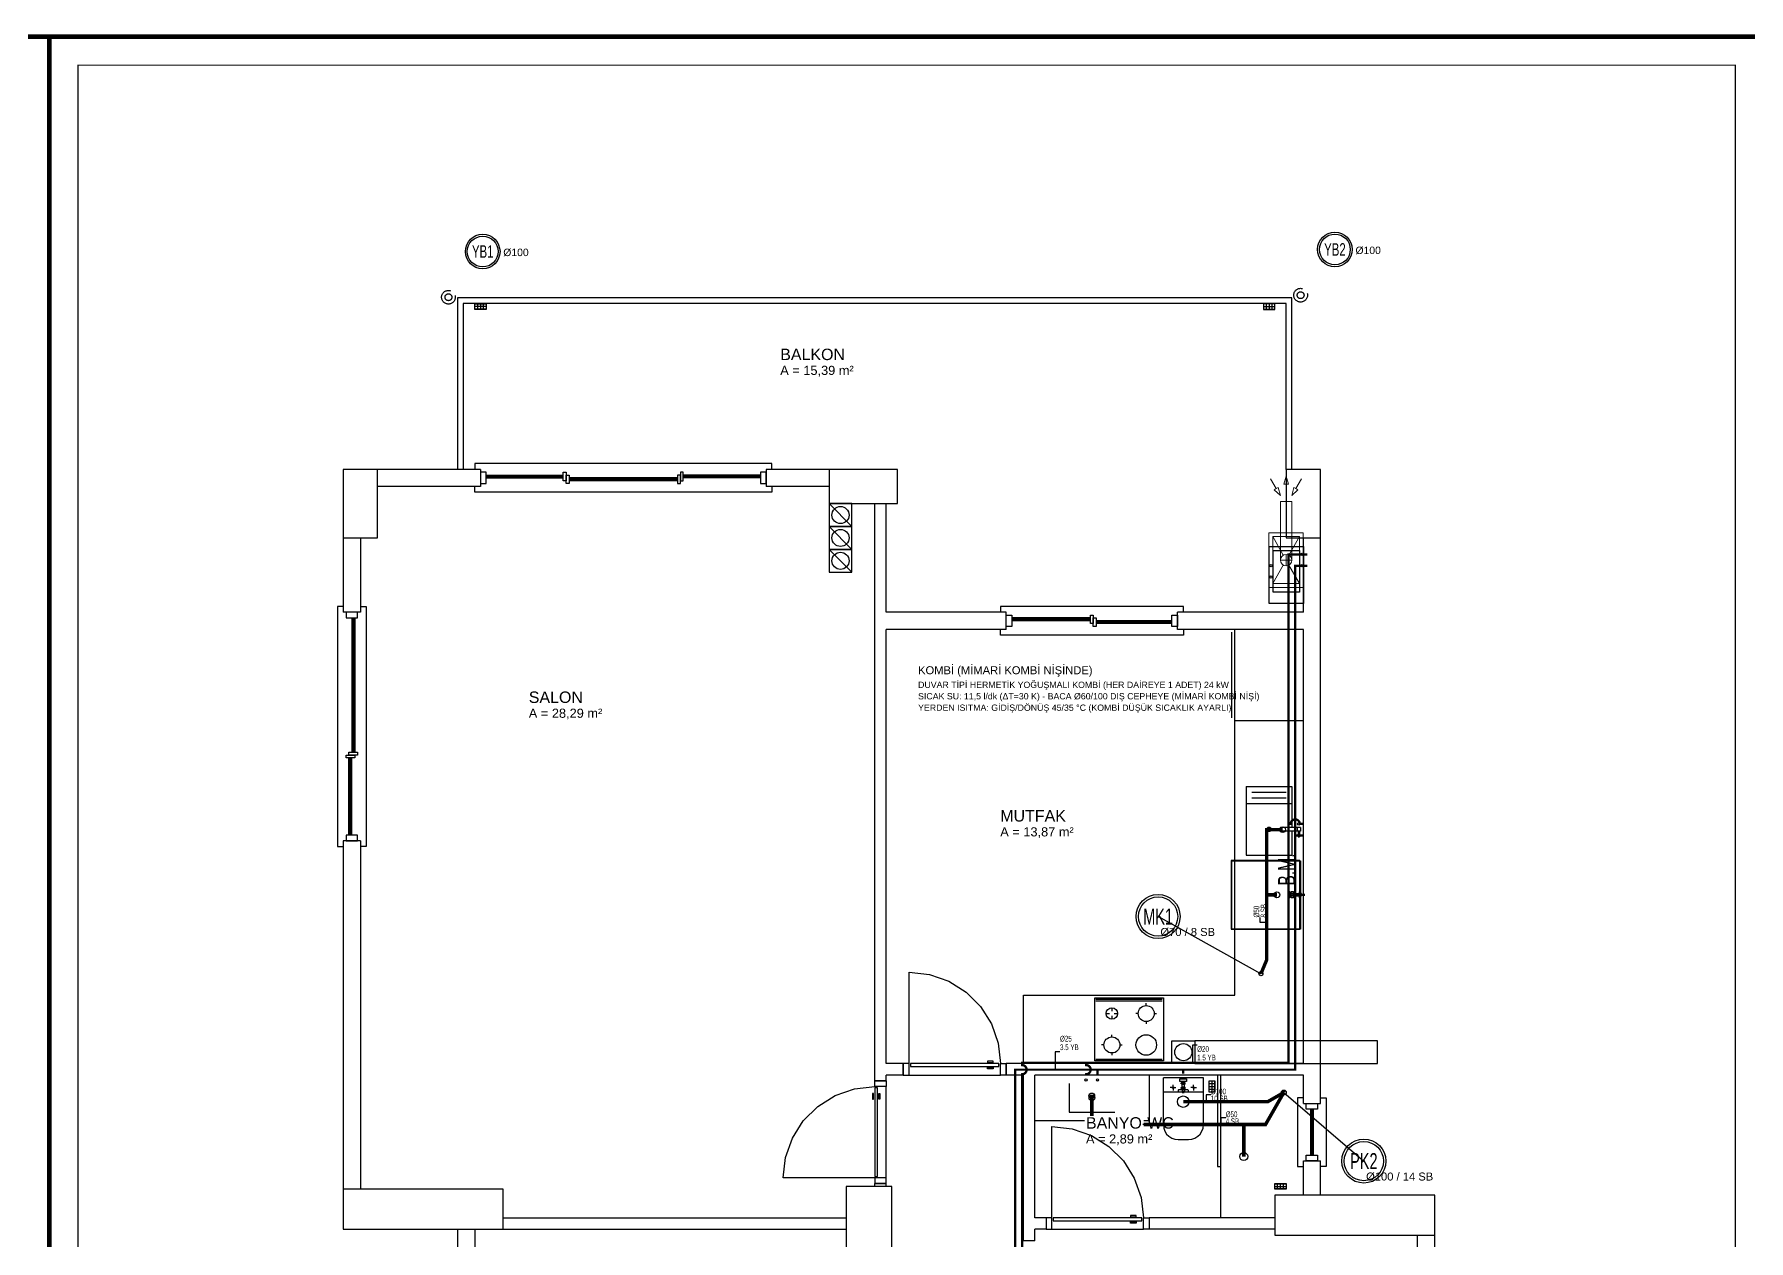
# Model space of a CAD drawing. Header units: centimetres. Extents: x -3952 to 14132, y 6348 to 11752.
# Drawn here: x 5987 to 7487, y 10696 to 11752 of the extents above; entities that cross this region are included whole.
import ezdxf
from ezdxf.enums import TextEntityAlignment as Align

# ---------------------------------------------------------------- set-up
doc = ezdxf.new("R2010")
doc.units = ezdxf.units.CM
for name, pattern in [('BASMA HATTI', [31, 25, -6]), ('DASHED', [18, 12, -6]), ('PIS', [38, 30, -8]), ('YAGMUR HATTI', [36, 30, -6])]:
    doc.linetypes.add(name, pattern=pattern)
for name, color, linetype in [('MD-YUK-BIRIMI', 7, 'Continuous'), ('MIMARI', 8, 'Continuous'), ('MIMARI-KOLON', 8, 'Continuous'), ('MIMARI-TEFRIS', 9, 'Continuous'), ('MIMARI-YAZI', 8, 'Continuous'), ('MTY-CIHAZ', 135, 'Continuous'), ('MTY-PAFTA', 7, 'Continuous'), ('MTY-PIS-SU-BORUSU', 6, 'PIS'), ('MTY-PISSU-CAP', 211, 'Continuous'), ('MTY-PISSU-KOLON', 211, 'DASHED'), ('MTY-PISSU-KOLONNO', 211, 'Continuous'), ('MTY-SICAKSU-BORU', 1, 'BASMA HATTI'), ('MTY-SOGUKSU-BORU', 5, 'Continuous'), ('MTY-TEFRIS', 15, 'Continuous'), ('MTY-TEMIZSU-CAP', 101, 'Continuous'), ('MTY-YAGMUR-BORUSU', 3, 'YAGMUR HATTI'), ('MTY-YAGMUR-BORUSU-CAP', 3, 'Continuous'), ('MTY-YAGMURSU-KOLON NO', 7, 'Continuous'), ('MTY-YUK-BIRIMI', 7, 'Continuous')]:
    doc.layers.add(name, color=color, linetype=linetype)
doc.layers.add('ROTAS-PAFTA-SINIRI', color=8, linetype='Continuous', plot=False)
doc.styles.add('ANOTATIVO', font='arial.ttf')
doc.styles.add('MTY_CAP', font='wturkce.SHX', dxfattribs={"width": 0.65, "height": 20})
doc.styles.add('MTYCAPLT', font='arial.ttf', dxfattribs={"width": 0.65, "height": 1})
doc.styles.add('ROTAS', font='arial.ttf')

# ---------------------------------------------------------------- blocks, each defined once
blk = doc.blocks.new('ROTAS_PAFTA')
blk.add_lwpolyline([(0, 0), (1, 0), (1, 1), (0, 1)], close=True)
blk = doc.blocks.new('LAVABO1')
at = {"layer": 'MTY-TEFRIS', "color": 6}
blk.add_circle((0, 15), 2.5, dxfattribs=at)
at = {"layer": 'MTY-TEFRIS', "color": 3, "ltscale": 10}
blk.add_circle((-5, 1), 1, dxfattribs=at)
at = {"layer": 'MTY-TEFRIS', "color": 1, "ltscale": 10}
blk.add_circle((5, 1), 1, dxfattribs=at)
at = {"layer": 'MD-YUK-BIRIMI', "color": 6, "style": 'MTYCAPLT', "width": 0.65}
for tag, p in [('PSCP_001', (-1.3, 17)), ('PS_001', (-0.6, 14.5))]:
    blk.add_attdef(tag, p, '', height=1, dxfattribs=at)
at = {"layer": 'MD-YUK-BIRIMI', "color": 3, "style": 'MTYCAPLT', "width": 0.65}
for tag, p in [('SOCP_001', (-6.3, -0.5)), ('SO_001', (-5.7, 0.5))]:
    blk.add_attdef(tag, p, '', height=1, dxfattribs=at)
at = {"layer": 'MD-YUK-BIRIMI', "color": 1, "style": 'MTYCAPLT', "width": 0.65}
for tag, p in [('SCCP_001', (3.7, -0.5)), ('SC_001', (4.4, 0.5))]:
    blk.add_attdef(tag, p, '', height=1, dxfattribs=at)
blk = doc.blocks.new('KLOZET1')
at = {"layer": 'MTY-TEFRIS', "color": 15}
blk.add_lwpolyline([(-3.9, 11.4, 0.414214), (-4.5, 10.8), (-4.5, 10.3, 0.414214), (-3.9, 9.7), (3.9, 9.7, 0.414214), (4.5, 10.3), (4.5, 10.8, 0.414214), (3.9, 11.4)], format="xyb", close=True, dxfattribs=at)
for points in [[(3, 0), (-3, 0), (-3, 2.3), (3, 2.3)], [(-0.8, 11.5), (0.8, 11.5), (0.8, 12), (-0.8, 12)], [(-0.8, 8.9), (0.8, 8.9), (0.8, 9.7), (-0.8, 9.7)]]:
    blk.add_lwpolyline(points, close=True, dxfattribs=at)
for points in [[(-1.6, 8.6), (-1.6, 7.5)], [(-1.6, 4.4), (-1.6, 3.4)], [(-1.3, 3.2), (-1.3, 2.3), (1.4, 2.3), (1.4, 3.2)], [(-1.2, 7.2), (-1.2, 4.8)], [(1.1, 8.9), (-1.1, 8.9)], [(-1.1, 7.3), (1.1, 7.3)], [(1.1, 4.7), (-1.1, 4.7)], [(-1.1, 3.1), (1.1, 3.1)], [(-0.5, 8.6), (-0.5, 7.5)], [(-0.5, 4.4), (-0.5, 3.4)], [(0.6, 8.6), (0.6, 7.5)], [(0.6, 4.4), (0.6, 3.4)], [(1.3, 4.8), (1.3, 5.2), (1.3, 7.2)], [(1.7, 8.6), (1.7, 7.5)], [(1.7, 4.4), (1.7, 3.4)]]:
    blk.add_lwpolyline(points, dxfattribs=at)
at = {"layer": 'MTY-TEFRIS', "color": 15, "elevation": 0}
for points in [[(-1, 10.3), (-1, 10.8, -0.414214), (-0.4, 11.4)], [(1, 10.3), (1, 10.8, 0.414214), (0.4, 11.4)]]:
    blk.add_lwpolyline(points, format="xyb", dxfattribs=at)
at = {"layer": 'MTY-TEFRIS', "color": 6}
blk.add_circle((0, 20), 5, dxfattribs=at)
at = {"layer": 'MTY-TEFRIS', "color": 15}
for centre, radius, start, end in [((-1.1, 8.1), 0.734, 41.7592, 138.241), ((-1.1, 8), 0.734, 221.7593, 318.2408), ((-1.1, 4), 0.734, 41.7592, 138.241), ((-1.1, 3.8), 0.734, 221.7593, 318.2408), ((-0.4, 10.3, 0), 0.641, 179.9998, 270.0001), ((0, 8.1), 0.734, 41.7592, 138.241), ((0, 8), 0.734, 221.7593, 318.2408), ((0, 4), 0.734, 41.7592, 138.241), ((0, 3.8), 0.734, 221.7593, 318.2408), ((0.4, 10.3, 0), 0.641, 270.0001, 0), ((1.1, 8.1), 0.734, 41.7592, 138.241), ((1.1, 8), 0.734, 221.7593, 318.2408), ((1.1, 4), 0.734, 41.7592, 138.241), ((1.1, 3.8), 0.734, 221.7593, 318.2408)]:
    blk.add_arc(centre, radius, start, end, dxfattribs=at)
at = {"layer": 'MD-YUK-BIRIMI', "color": 6, "style": 'MTYCAPLT', "width": 0.65}
for tag, p in [('PSCP_001', (-1.3, 24.5)), ('PS_001', (-0.6, 19.5))]:
    blk.add_attdef(tag, p, '', height=1, dxfattribs=at)
at = {"layer": 'MD-YUK-BIRIMI', "color": 3, "style": 'MTYCAPLT', "width": 0.65}
for tag, p in [('SOCP_001', (-1.3, 1.8)), ('SO_001', (-0.7, -0.5))]:
    blk.add_attdef(tag, p, '', height=1, dxfattribs=at)
blk = doc.blocks.new('YER SUZGECI DN501')
at = {"layer": 'MTY-TEFRIS', "color": 6}
blk.add_circle((0, 0), 3.5, dxfattribs=at)
at = {"layer": 'MD-YUK-BIRIMI', "color": 6, "style": 'MTYCAPLT', "width": 0.65}
for tag, p in [('PSCP_001', (-1.3, 0.7)), ('PS_001', (-0.6, -0.5))]:
    blk.add_attdef(tag, p, '', height=1, dxfattribs=at)
blk = doc.blocks.new('EVIYE1')
at = {"layer": 'MTY-TEFRIS', "color": 6}
blk.add_circle((0, 15), 2.5, dxfattribs=at)
at = {"layer": 'MTY-TEFRIS', "color": 3, "ltscale": 10}
blk.add_circle((-5, 1), 1, dxfattribs=at)
at = {"layer": 'MTY-TEFRIS', "color": 1, "ltscale": 10}
blk.add_circle((5, 1), 1, dxfattribs=at)
at = {"layer": 'MD-YUK-BIRIMI', "color": 6, "style": 'MTYCAPLT', "width": 0.65}
for tag, p in [('PSCP_001', (-1.3, 17)), ('PS_001', (-0.6, 14.5))]:
    blk.add_attdef(tag, p, '', height=1, dxfattribs=at)
at = {"layer": 'MD-YUK-BIRIMI', "color": 3, "style": 'MTYCAPLT', "width": 0.65}
for tag, p in [('SOCP_001', (-6.3, -0.5)), ('SO_001', (-5.7, 0.5))]:
    blk.add_attdef(tag, p, '', height=1, dxfattribs=at)
at = {"layer": 'MD-YUK-BIRIMI', "color": 1, "style": 'MTYCAPLT', "width": 0.65}
for tag, p in [('SCCP_001', (3.7, -0.5)), ('SC_001', (4.4, 0.5))]:
    blk.add_attdef(tag, p, '', height=1, dxfattribs=at)
blk = doc.blocks.new('BULASIK MAKINASI1')
at = {"layer": 'MTY-TEFRIS'}
for p, q in [((-0.9, 0), (-0.9, -1.5)), ((-0.9, -1.5), (1.1, -1.5)), ((1.1, -1.5), (1.1, 0))]:
    blk.add_line(p, q, dxfattribs=at)
at = {"layer": 'MTY-TEFRIS', "color": 15}
blk.add_lwpolyline([(-30, 0), (30, 0), (30, 60), (-30, 60)], close=True, dxfattribs=at)
at = {"layer": 'MTY-TEFRIS'}
for points in [[(-1.8, 8.2, 0.414214), (-1.4, 8.2), (-1.3, 8.2, 0.414214), (-1.3, 8.7), (-2.1, 9.4, 0.414214), (-2.5, 9.4), (-2.6, 9.3, 0.414214), (-2.6, 8.9)], [(-1.8, 5.3, -0.414214), (-1.4, 5.3), (-1.3, 5.2, -0.414214), (-1.3, 4.8), (-2.1, 4, -0.414214), (-2.5, 4), (-2.6, 4.1, -0.414214), (-2.6, 4.6)], [(1.5, 8.7, 0.414214), (1.5, 8.2), (1.6, 8.2, 0.414214), (2, 8.2), (2.8, 8.9, 0.414214), (2.8, 9.3), (2.7, 9.4, 0.414214), (2.3, 9.4)], [(1.5, 4.8, -0.414214), (1.5, 5.2), (1.6, 5.3, -0.414214), (2, 5.3), (2.8, 4.6, -0.414214), (2.8, 4.1), (2.7, 4, -0.414214), (2.3, 4)]]:
    blk.add_lwpolyline(points, format="xyb", close=True, dxfattribs=at)
blk.add_lwpolyline([(2.5, 0.4), (2.5, 0), (-2.5, 0), (-2.5, 0.4)], close=True, dxfattribs=at)
for points in [[(-1.5, 8.1), (-1.1, 7.7)], [(-1.5, 5.3), (-1.1, 5.7)], [(-1.3, 8.3), (-0.9, 7.9)], [(-1.3, 5.2), (-0.9, 5.6)], [(-0.9, 4.4), (-0.9, 0.4)], [(1.5, 8.3), (1.1, 7.9)], [(1.5, 5.2), (1.1, 5.6)], [(1.1, 4.4), (1.1, 0.4)], [(1.6, 8.1), (1.3, 7.7)], [(1.6, 5.3), (1.3, 5.7)]]:
    blk.add_lwpolyline(points, dxfattribs=at)
at = {"layer": 'MTY-TEFRIS', "color": 6}
blk.add_circle((0, 20), 2.5, dxfattribs=at)
at = {"layer": 'MTY-TEFRIS'}
for radius in [1.54, 0.581]:
    blk.add_circle((0.1, 6.7), radius, dxfattribs=at)
for start, end in [(143.134, 216.8657), (53.1342, 126.866), (233.1342, 306.8659), (323.1339, 36.8659)]:
    blk.add_arc((0.1, 6.7), 2.51, start, end, dxfattribs=at)
at = {"layer": 'MD-YUK-BIRIMI', "color": 6, "style": 'MTYCAPLT', "width": 0.65}
for tag, p in [('PSCP', (0, 22.5)), ('PS', (0, 20))]:
    blk.add_attdef(tag, text='', height=1, dxfattribs=at).set_placement(p, align=Align.MIDDLE_CENTER)
at = {"layer": 'MD-YUK-BIRIMI', "color": 3, "style": 'MTYCAPLT', "width": 0.65}
for tag, p in [('SO', (0, 0)), ('SOCP', (0.1, -1.5))]:
    blk.add_attdef(tag, text='', height=1, dxfattribs=at).set_placement(p, align=Align.MIDDLE_CENTER)
at = {"layer": 'MTY-TEFRIS', "color": 15, "style": 'MTYCAPLT', "width": 0.65}
blk.add_text('B.M.', height=15, dxfattribs=at).set_placement((8.1, 11.6), align=Align.MIDDLE_LEFT)
blk = doc.blocks.new('KOMBI1')
at = {"layer": 'MTY-TEFRIS', "color": 1, "lineweight": 20, "ltscale": 40}
for p, q in [((19.5, 17.5), (3.4, 26.6)), ((18.9, 15), (28.9, 15)), ((23.9, 20), (23.9, 10)), ((44.4, 26.6), (28.2, 17.5)), ((19.5, 12.5), (3.4, 3.4)), ((44.4, 3.4), (28.2, 12.5))]:
    blk.add_line(p, q, dxfattribs=at)
at = {"layer": 'MTY-TEFRIS', "color": 7, "lineweight": 20, "ltscale": 40}
for p, q in [((23.9, 20), (75.3, 20)), ((75.3, 20), (75.3, 10)), ((85.4, 25.3), (80.3, 20)), ((87.4, 21.8), (80.3, 20)), ((80.3, 15), (90.3, 15)), ((86.4, 23.6), (85.4, 25.3)), ((95, 28.6), (86.4, 23.6)), ((86.4, 23.6), (87.4, 21.8)), ((90.3, 15), (90.3, 17)), ((90.3, 17), (97.3, 15)), ((90.3, 15), (90.3, 13)), ((90.3, 13), (97.3, 15)), ((23.9, 10), (75.3, 10)), ((87.4, 8.2), (80.3, 10)), ((85.4, 4.7), (80.3, 10)), ((86.4, 6.5), (85.4, 4.7)), ((86.4, 6.5), (87.4, 8.2)), ((95, 1.4), (86.4, 6.5))]:
    blk.add_line(p, q, dxfattribs=at)
blk.add_lwpolyline([(0, 0), (47.8, 0), (47.8, 30), (0, 30)], close=True, dxfattribs=at)
at = {"layer": 'MTY-TEFRIS', "color": 1, "lineweight": 20, "ltscale": 40}
blk.add_lwpolyline([(3.4, 3.4), (44.4, 3.4), (44.4, 26.6), (3.4, 26.6)], close=True, dxfattribs=at)
at = {"layer": 'MTY-TEFRIS', "color": 7, "lineweight": 20, "ltscale": 40}
blk.add_circle((23.9, 15), 5, dxfattribs=at)
at = {"layer": 'MTY-TEFRIS', "color": 3, "ltscale": 10}
blk.add_circle((18.9, 1), 1, dxfattribs=at)
at = {"layer": 'MTY-TEFRIS', "color": 1, "ltscale": 10}
blk.add_circle((28.9, 1), 1, dxfattribs=at)
at = {"layer": 'MD-YUK-BIRIMI', "color": 3, "style": 'MTYCAPLT', "width": 0.65}
for tag, p in [('SOCP_001', (17.6, -0.5)), ('SO_001', (18.2, 0.5))]:
    blk.add_attdef(tag, p, '', height=1, dxfattribs=at)
at = {"layer": 'MD-YUK-BIRIMI', "color": 1, "style": 'MTYCAPLT', "width": 0.65}
for tag, p in [('SCCP_001', (27.6, -0.5)), ('SC_001', (28.3, 0.5))]:
    blk.add_attdef(tag, p, '', height=1, dxfattribs=at)
blk = doc.blocks.new('MTY-PIS SU CAP SB')
at = {"layer": 'MTY-PISSU-CAP'}
for p, q in [((0.83, 1.17), (0, 1.17)), ((0, 1.17), (0, 0))]:
    blk.add_line(p, q, dxfattribs=at)
at = {"layer": 'MTY-PISSU-CAP', "style": 'MTY_CAP', "width": 0.65}
blk.add_attdef('PSCP_001', (0.83, 1.29), '', height=1, dxfattribs=at)
at = {"layer": 'MTY-YUK-BIRIMI', "color": 211, "style": 'MTY_CAP', "width": 0.65}
blk.add_attdef('PS_001', (0.83, 0.07), '', height=1, dxfattribs=at)
blk = doc.blocks.new('MTY-PIS SU KOLON')
at = {"layer": 'MTY-PISSU-KOLON', "linetype": 'Continuous', "lineweight": -3}
blk.add_hatch(color=256, dxfattribs=at).paths.add_polyline_path([(-2.7, -0.1, 0.848135), (0, -0.1, -0.848135), (2.7, -0.1, 0.414214), (0, 2.6, 0.414214)])
blk.add_circle((0, 0), 3.5, dxfattribs=at)
blk = doc.blocks.new('MTY-KOLON NO PIS SU')
at = {"color": 6, "linetype": 'Continuous', "ltscale": 100}
blk.add_circle((0, 0), 27.5, dxfattribs=at)
at = {"color": 7, "linetype": 'Continuous', "ltscale": 100}
blk.add_circle((0, 0), 24.5, dxfattribs=at)
at = {"style": 'ANOTATIVO', "width": 0.65}
blk.add_attdef('K', text='', height=20, dxfattribs=at).set_placement((0, 0), align=Align.MIDDLE_CENTER)
blk = doc.blocks.new('MTY-TEMIZ SU CAP MB')
at = {"layer": 'MTY-TEMIZSU-CAP'}
for p, q in [((0.83, 3.1), (0, 3.1)), ((0, 3.1), (0, 0))]:
    blk.add_line(p, q, dxfattribs=at)
at = {"layer": 'MTY-TEMIZSU-CAP', "style": 'MTY_CAP', "width": 0.65}
for tag, p in [('SOCP_001', (0.83, 4.92)), ('SCCP_001', (0.83, 1.92))]:
    blk.add_attdef(tag, p, '', height=1, dxfattribs=at)
at = {"layer": 'MTY-YUK-BIRIMI', "color": 101, "style": 'MTY_CAP', "width": 0.65}
for tag, p in [('SO_001', (0.83, 3.42)), ('SC_001', (0.83, 0.42))]:
    blk.add_attdef(tag, p, '', height=1, dxfattribs=at)
blk = doc.blocks.new('MTY-KOLON NO YAGMUR')
at = {"layer": 'MTY-YAGMURSU-KOLON NO', "linetype": 'Continuous', "ltscale": 100}
blk.add_circle((0, 0), 27.5, dxfattribs=at)
at = {"layer": 'MTY-YAGMURSU-KOLON NO', "color": 7, "linetype": 'Continuous', "ltscale": 100}
blk.add_circle((0, 0), 24.5, dxfattribs=at)
at = {"style": 'ANOTATIVO', "width": 0.65}
blk.add_attdef('K', text='', height=20, dxfattribs=at).set_placement((0, 0), align=Align.MIDDLE_CENTER)

msp = doc.modelspace()

# ---------------------------------------------------------------- linework, layer by layer
at = {"layer": 'MIMARI'}
for p, q in [((6372.1, 11516.1), (6382.1, 11516.1)), ((6382.1, 11513.8), (6372.1, 11513.8)), ((6374.6, 11516.1), (6374.6, 11511.6)), ((6377.1, 11516.1), (6377.1, 11511.6)), ((6379.6, 11516.1), (6379.6, 11511.6)), ((7072.1, 11516.1), (7062.1, 11516.1)), ((7062.1, 11513.8), (7072.1, 11513.8)), ((7064.6, 11516.1), (7064.6, 11511.6)), ((7067.1, 11516.1), (7067.1, 11511.6)), ((7069.6, 11516.1), (7069.6, 11511.6)), ((6377.1, 11371.3), (6287.1, 11371.3)), ((6377.1, 11371.3), (6377.1, 11356.3)), ((6682.1, 11371.3), (6627.1, 11371.3)), ((6627.1, 11371.3), (6627.1, 11356.3)), ((6377.1, 11356.3), (6287.1, 11356.3)), ((6382.1, 11366.3), (6449.6, 11366.3)), ((6382.1, 11365.3), (6449.6, 11365.3)), ((6382.1, 11364.8), (6449.6, 11364.8)), ((6382.1, 11363.8), (6449.6, 11363.8)), ((6549.6, 11363.8), (6454.6, 11363.8)), ((6549.6, 11362.8), (6454.6, 11362.8)), ((6549.6, 11362.3), (6454.6, 11362.3)), ((6549.6, 11361.3), (6454.6, 11361.3)), ((6622.1, 11366.3), (6554.6, 11366.3)), ((6622.1, 11365.3), (6554.6, 11365.3)), ((6622.1, 11364.8), (6554.6, 11364.8)), ((6622.1, 11363.8), (6554.6, 11363.8)), ((6682.1, 11356.3), (6627.1, 11356.3)), ((6682.1, 11341.3), (6702.1, 11321.3)), ((6722.1, 10836.3), (6722.1, 11341.3)), ((6732.1, 11246.3), (6732.1, 11341.3)), ((6257.1, 11311.3), (6257.1, 11246.3)), ((6272.1, 11311.3), (6272.1, 11246.3)), ((6682.1, 11321.3), (6702.1, 11301.3)), ((7097.1, 11246.3), (7097.1, 11311.3)), ((7112.1, 10816.3), (7112.1, 11311.3)), ((6682.1, 11301.3), (6702.1, 11281.3)), ((6272.1, 11246.3), (6257.1, 11246.3)), ((6264.6, 11241.3), (6264.6, 11123.8)), ((6265.6, 11241.3), (6265.6, 11123.8)), ((6266.1, 11241.3), (6266.1, 11123.8)), ((6267.1, 11241.3), (6267.1, 11123.8)), ((6837.1, 11246.3), (6732.1, 11246.3)), ((6837.1, 11231.3), (6837.1, 11246.3)), ((6910.8, 11241.3), (6842.1, 11241.3)), ((6910.8, 11240.3), (6842.1, 11240.3)), ((6910.8, 11239.8), (6842.1, 11239.8)), ((6910.8, 11238.8), (6842.1, 11238.8)), ((6982.1, 11238.8), (6915.8, 11238.8)), ((6982.1, 11237.8), (6915.8, 11237.8)), ((6982.1, 11237.3), (6915.8, 11237.3)), ((6982.1, 11236.3), (6915.8, 11236.3)), ((7097.1, 11246.3), (6987.1, 11246.3)), ((6987.1, 11231.3), (6987.1, 11246.3)), ((6837.1, 11231.3), (6732.1, 11231.3)), ((6732.1, 10851.3), (6732.1, 11231.3)), ((7097.1, 11231.3), (6987.1, 11231.3)), ((7097.1, 10851.3), (7097.1, 11231.3)), ((6262.1, 11051.3), (6262.1, 11118.8)), ((6263.1, 11051.3), (6263.1, 11118.8)), ((6263.6, 11051.3), (6263.6, 11118.8)), ((6264.6, 11051.3), (6264.6, 11118.8)), ((6257.1, 11046.3), (6257.1, 10741.3)), ((6272.1, 11046.3), (6257.1, 11046.3)), ((6272.1, 11046.3), (6272.1, 10741.3)), ((6752.1, 10851.3), (6752.1, 10931.3)), ((6747.1, 10851.3), (6732.1, 10851.3)), ((6747.1, 10841.3), (6747.1, 10851.3)), ((7097.1, 10851.3), (6837.1, 10851.3)), ((6837.1, 10841.3), (6837.1, 10851.3)), ((6732.1, 10836.3), (6722.1, 10836.3)), ((6747.1, 10841.3), (6732.1, 10841.3)), ((6732.1, 10836.3), (6732.1, 10841.3)), ((6732.1, 10751.3), (6732.1, 10831.3)), ((6752.1, 10841.3), (6832.1, 10841.3)), ((6852.1, 10841.3), (6837.1, 10841.3)), ((6852.1, 10696.3), (6852.1, 10841.3)), ((7097.1, 10841.3), (6862.1, 10841.3)), ((6862.1, 10716.3), (6862.1, 10841.3)), ((7097.1, 10816.3), (7097.1, 10841.3)), ((7097.1, 10816.3), (7112.1, 10816.3)), ((7103.3, 10811.3), (7103.3, 10771.3)), ((7104.3, 10811.3), (7104.3, 10771.3)), ((7104.8, 10811.3), (7104.8, 10771.3)), ((7105.8, 10811.3), (7105.8, 10771.3)), ((6877.1, 10716.3), (6877.1, 10796.3)), ((7097.1, 10736.3), (7097.1, 10766.3)), ((7097.1, 10766.3), (7112.1, 10766.3)), ((7112.1, 10736.3), (7112.1, 10766.3)), ((6722.1, 10751.3), (6642.1, 10751.3)), ((6722.1, 10743.8), (6722.1, 10746.3)), ((6732.1, 10746.3), (6722.1, 10746.3)), ((6732.1, 10743.8), (6732.1, 10746.3)), ((6397.1, 10716.3), (6697.1, 10716.3)), ((6872.1, 10716.3), (6862.1, 10716.3)), ((6872.1, 10716.3), (6872.1, 10706.3)), ((7072.1, 10716.3), (6962.1, 10716.3)), ((6962.1, 10716.3), (6962.1, 10706.3)), ((6357.1, 10706.3), (6357.1, 10631.3)), ((6372.1, 10706.3), (6372.1, 10631.3)), ((6397.1, 10706.3), (6697.1, 10706.3)), ((6862.1, 10696.3), (6852.1, 10696.3)), ((6862.1, 10696.3), (6862.1, 10706.3)), ((6862.1, 10696.3), (6862.1, 10706.3)), ((6872.1, 10706.3), (6862.1, 10706.3)), ((6877.1, 10706.3), (6957.1, 10706.3)), ((7072.1, 10706.3), (6962.1, 10706.3)), ((7197.1, 10581.3), (7197.1, 10701.3)), ((7212.1, 10581.3), (7212.1, 10701.3))]:
    msp.add_line(p, q, dxfattribs=at)
for points in [[(7087.1, 11371.3), (7087.1, 11521.3), (6357.1, 11521.3), (6357.1, 11371.3)], [(7082.1, 11371.3), (7082.1, 11516.3), (6362.1, 11516.3), (6362.1, 11371.3)], [(6382.1, 11516.3), (6382.1, 11511.3), (6372.1, 11511.3), (6372.1, 11516.3), (6382.1, 11516.3)], [(6382.1, 11511.6), (6372.1, 11511.6)], [(7062.1, 11516.3), (7062.1, 11511.3), (7072.1, 11511.3), (7072.1, 11516.3), (7062.1, 11516.3)], [(7062.1, 11511.6), (7072.1, 11511.6)], [(6632.1, 11371.3), (6632.1, 11376.3), (6372.1, 11376.3), (6372.1, 11371.3)], [(6632.1, 11356.3), (6632.1, 11351.3), (6372.1, 11351.3), (6372.1, 11356.3)], [(6382.1, 11358.8), (6382.1, 11368.8), (6377.1, 11368.8), (6377.1, 11358.8), (6382.1, 11358.8)], [(6449.6, 11361.3), (6449.6, 11368.8), (6452.1, 11368.8), (6452.1, 11361.3), (6449.6, 11361.3)], [(6452.1, 11358.8), (6452.1, 11366.3), (6454.6, 11366.3), (6454.6, 11358.8), (6452.1, 11358.8)], [(6552.1, 11358.8), (6552.1, 11366.3), (6549.6, 11366.3), (6549.6, 11358.8), (6552.1, 11358.8)], [(6554.6, 11361.3), (6554.6, 11368.8), (6552.1, 11368.8), (6552.1, 11361.3), (6554.6, 11361.3)], [(6627.1, 11358.8), (6627.1, 11368.8), (6622.1, 11368.8), (6622.1, 11358.8), (6627.1, 11358.8)], [(6702.1, 11341.3), (6682.1, 11341.3), (6682.1, 11321.3), (6702.1, 11321.3), (6702.1, 11341.3)], [(6702.1, 11321.3), (6682.1, 11321.3), (6682.1, 11301.3), (6702.1, 11301.3), (6702.1, 11321.3)], [(6702.1, 11301.3), (6682.1, 11301.3), (6682.1, 11281.3), (6702.1, 11281.3), (6702.1, 11301.3)], [(7067.1, 11303.8), (7097.1, 11303.8), (7097.1, 11253.8), (7067.1, 11253.8), (7067.1, 11303.8)], [(7070.6, 11300.3), (7093.6, 11300.3), (7093.6, 11263.8), (7070.6, 11263.8), (7070.6, 11300.3)], [(6257.1, 11251.3), (6252.1, 11251.3), (6252.1, 11041.3), (6257.1, 11041.3)], [(6272.1, 11251.3), (6277.1, 11251.3), (6277.1, 11041.3), (6272.1, 11041.3)], [(6992.1, 11246.3), (6992.1, 11251.3), (6832.1, 11251.3), (6832.1, 11246.3)], [(6269.6, 11246.3), (6259.6, 11246.3), (6259.6, 11241.3), (6269.6, 11241.3), (6269.6, 11246.3)], [(6842.1, 11243.8), (6842.1, 11233.8), (6837.1, 11233.8), (6837.1, 11243.8), (6842.1, 11243.8)], [(6913.3, 11243.8), (6913.3, 11236.3), (6910.8, 11236.3), (6910.8, 11243.8), (6913.3, 11243.8)], [(6915.8, 11241.3), (6915.8, 11233.8), (6913.3, 11233.8), (6913.3, 11241.3), (6915.8, 11241.3)], [(6987.1, 11243.8), (6987.1, 11233.8), (6982.1, 11233.8), (6982.1, 11243.8), (6987.1, 11243.8)], [(6992.1, 11231.3), (6992.1, 11226.3), (6832.1, 11226.3), (6832.1, 11231.3)], [(6267.1, 11118.8), (6259.6, 11118.8), (6259.6, 11121.3), (6267.1, 11121.3), (6267.1, 11118.8)], [(6269.6, 11121.3), (6262.1, 11121.3), (6262.1, 11123.8), (6269.6, 11123.8), (6269.6, 11121.3)], [(6269.6, 11051.3), (6259.6, 11051.3), (6259.6, 11046.3), (6269.6, 11046.3), (6269.6, 11051.3)], [(6752.1, 10931.3), (6769.9, 10929.3), (6786.8, 10923.4), (6802, 10913.9), (6814.6, 10901.2), (6824.2, 10886), (6830.1, 10869.1), (6832.1, 10851.3)], [(7002.1, 10851.3), (6982.1, 10851.3), (6982.1, 10871.3), (7002.1, 10871.3), (7002.1, 10851.3)], [(7002.1, 10851.3), (7162.1, 10851.3), (7162.1, 10871.3), (7002.1, 10871.3), (7002.1, 10851.3)], [(6747.1, 10851.3), (6747.1, 10841.3), (6752.1, 10841.3), (6752.1, 10851.3), (6747.1, 10851.3)], [(6753.3, 10848.8), (6830.8, 10848.8), (6830.8, 10851.3), (6753.3, 10851.3), (6753.3, 10848.8)], [(6820.8, 10853.3), (6820.8, 10852.3), (6825.8, 10852.3), (6825.8, 10853.3), (6820.8, 10853.3)], [(6820.8, 10846.8), (6820.8, 10847.8), (6825.8, 10847.8), (6825.8, 10846.8), (6820.8, 10846.8)], [(6837.1, 10851.3), (6837.1, 10841.3), (6832.1, 10841.3), (6832.1, 10851.3), (6837.1, 10851.3)], [(6642.1, 10751.3), (6644.1, 10769.1), (6650, 10786), (6659.6, 10801.2), (6672.2, 10813.9), (6687.4, 10823.4), (6704.3, 10829.3), (6722.1, 10831.3)], [(6722.1, 10836.3), (6732.1, 10836.3), (6732.1, 10831.3), (6722.1, 10831.3), (6722.1, 10836.3)], [(6724.6, 10752.6), (6724.6, 10830.1), (6722.1, 10830.1), (6722.1, 10752.6), (6724.6, 10752.6)], [(6720.1, 10820.1), (6721.1, 10820.1), (6721.1, 10825.1), (6720.1, 10825.1), (6720.1, 10820.1)], [(6726.6, 10820.1), (6725.6, 10820.1), (6725.6, 10825.1), (6726.6, 10825.1), (6726.6, 10820.1)], [(7097.1, 10821.3), (7092.1, 10821.3), (7092.1, 10761.3), (7097.1, 10761.3)], [(7099.6, 10816.3), (7109.6, 10816.3), (7109.6, 10811.3), (7099.6, 10811.3), (7099.6, 10816.3)], [(7112.1, 10821.3), (7117.1, 10821.3), (7117.1, 10761.3), (7112.1, 10761.3)], [(6877.1, 10796.3), (6894.9, 10794.3), (6911.8, 10788.4), (6927, 10778.9), (6939.6, 10766.2), (6949.2, 10751), (6955.1, 10734.1), (6957.1, 10716.3)], [(7099.6, 10771.3), (7109.6, 10771.3), (7109.6, 10766.3), (7099.6, 10766.3), (7099.6, 10771.3)], [(6722.1, 10746.3), (6732.1, 10746.3), (6732.1, 10751.3), (6722.1, 10751.3), (6722.1, 10746.3)], [(6872.1, 10716.3), (6872.1, 10706.3), (6877.1, 10706.3), (6877.1, 10716.3), (6872.1, 10716.3)], [(6878.3, 10713.8), (6955.8, 10713.8), (6955.8, 10716.3), (6878.3, 10716.3), (6878.3, 10713.8)], [(6945.8, 10718.3), (6945.8, 10717.3), (6950.8, 10717.3), (6950.8, 10718.3), (6945.8, 10718.3)], [(6945.8, 10711.8), (6945.8, 10712.8), (6950.8, 10712.8), (6950.8, 10711.8), (6945.8, 10711.8)], [(6962.1, 10716.3), (6962.1, 10706.3), (6957.1, 10706.3), (6957.1, 10716.3), (6962.1, 10716.3)]]:
    msp.add_lwpolyline(points, dxfattribs=at)
for centre, radius in [((6692.1, 11331.3), 7.5), ((6692.1, 11311.3), 7.5), ((6692.1, 11291.3), 7.5), ((7068.8, 11287.1), 1), ((7068.8, 11277.1), 1), ((6992.1, 10861.3), 7.5)]:
    msp.add_circle(centre, radius, dxfattribs=at)
at = {"layer": 'MIMARI-KOLON'}
for points in [[(6257.1, 11371.3), (6257.1, 11311.3), (6287.1, 11311.3), (6287.1, 11371.3), (6257.1, 11371.3)], [(6742.1, 11371.3), (6682.1, 11371.3), (6682.1, 11341.3), (6742.1, 11341.3), (6742.1, 11371.3)], [(7082.1, 11371.3), (7082.1, 11311.3), (7112.1, 11311.3), (7112.1, 11371.3), (7082.1, 11371.3)], [(6397.1, 10741.3), (6257.1, 10741.3), (6257.1, 10706.3), (6397.1, 10706.3), (6397.1, 10741.3)], [(6737.1, 10743.8), (6697.1, 10743.8), (6697.1, 10683.8), (6737.1, 10683.8), (6737.1, 10743.8)], [(7212.1, 10736.3), (7072.1, 10736.3), (7072.1, 10701.3), (7212.1, 10701.3), (7212.1, 10736.3)]]:
    msp.add_lwpolyline(points, dxfattribs=at)
at = {"layer": 'MIMARI-TEFRIS'}
for p, q in [((7034.6, 11153.8), (7034.6, 11228.8)), ((7097.1, 11151.3), (7037.1, 11151.3)), ((7047.1, 11093.8), (7047.1, 11033.8)), ((7047.1, 11093.8), (7087.1, 11093.8)), ((7052.1, 11088.8), (7082.1, 11088.8)), ((7087.1, 11093.8), (7087.1, 11057.8)), ((7047.1, 11078.8), (7087.1, 11078.8)), ((7052.1, 11083.8), (7082.1, 11083.8)), ((7094.6, 11057.8), (7077.1, 11057.8)), ((7077.1, 11057.8), (7077.1, 11054.8)), ((7091.6, 11057.8), (7091.6, 11054.8)), ((7094.6, 11057.8), (7094.6, 11054.8)), ((7094.6, 11054.8), (7077.1, 11054.8)), ((7087.1, 11054.8), (7087.1, 11033.8)), ((7092.6, 11054.8), (7092.6, 11049.8)), ((7092.6, 11049.8), (7093.6, 11049.8)), ((7093.6, 11054.8), (7093.6, 11049.8)), ((7047.1, 11033.8), (7087.1, 11033.8)), ((6924.6, 10895.1), (6927.6, 10895.1)), ((6929.6, 10900.1), (6929.6, 10897.1)), ((6929.6, 10893.1), (6929.6, 10890.1)), ((6931.6, 10895.1), (6934.6, 10895.1)), ((6952.6, 10895.1), (6950.6, 10895.1)), ((6959.6, 10902.1), (6959.6, 10904.1)), ((6966.6, 10895.1), (6968.6, 10895.1)), ((6929.6, 10874.6), (6929.6, 10876.6)), ((6959.6, 10888.1), (6959.6, 10886.1)), ((6922.6, 10867.6), (6920.6, 10867.6)), ((6929.6, 10860.6), (6929.6, 10858.6)), ((6936.6, 10867.6), (6938.6, 10867.6)), ((6974.6, 10797.8), (6974.6, 10838.8)), ((7009.6, 10838.8), (6974.6, 10838.8)), ((6982.3, 10830.3), (6980.6, 10830.3)), ((6983.1, 10831.1), (6983.1, 10832.8)), ((6983.8, 10830.3), (6985.6, 10830.3)), ((7000.3, 10830.3), (6998.6, 10830.3)), ((7001.1, 10831.1), (7001.1, 10832.8)), ((7001.8, 10830.3), (7003.6, 10830.3)), ((7009.6, 10797.8), (7009.6, 10838.8)), ((7014.8, 10826.3), (7014.8, 10836.3)), ((7014.8, 10833.8), (7019.3, 10833.8)), ((7014.8, 10831.3), (7019.3, 10831.3)), ((7017.1, 10836.3), (7017.1, 10826.3)), ((7022.1, 10841.3), (7022.1, 10761.3)), ((7024.6, 10841.3), (7024.6, 10716.3)), ((7009.6, 10826.3), (6974.6, 10826.3)), ((6983.1, 10829.6), (6983.1, 10827.8)), ((7001.1, 10829.6), (7001.1, 10827.8)), ((7014.8, 10828.8), (7019.3, 10828.8)), ((6987.6, 10784.8), (6996.6, 10784.8)), ((7022.1, 10761.3), (7024.6, 10761.3)), ((7072.1, 10743.8), (7082.1, 10743.8)), ((7082.1, 10741.6), (7072.1, 10741.6)), ((7074.6, 10741.6), (7074.6, 10746.1)), ((7077.1, 10741.6), (7077.1, 10746.1)), ((7079.6, 10741.6), (7079.6, 10746.1))]:
    msp.add_line(p, q, dxfattribs=at)
for points in [[(6852.1, 10851.3), (6852.1, 10911.3), (7037.1, 10911.3), (7037.1, 11231.3)], [(7034.6, 11028.8), (7094.6, 11028.8), (7094.6, 10968.8), (7034.6, 10968.8), (7034.6, 11028.8)], [(6974.6, 10853.8), (6914.6, 10853.8), (6914.6, 10908.8), (6974.6, 10908.8), (6974.6, 10853.8)], [(6915.6, 10907.8), (6973.6, 10907.8)], [(6915.6, 10906.3), (6973.6, 10906.3)], [(6973.6, 10854.8), (6915.6, 10854.8)], [(6962.1, 10841.3), (6962.1, 10801.3), (6862.1, 10801.3)], [(6892.1, 10833.8), (6892.1, 10808.8), (6932.1, 10808.8)], [(7014.6, 10836.3), (7019.6, 10836.3), (7019.6, 10826.3), (7014.6, 10826.3), (7014.6, 10836.3)], [(7019.3, 10836.3), (7019.3, 10826.3)], [(6974.6, 10797.8), (6974.9, 10794.9), (6975.9, 10792.2), (6977.4, 10789.7), (6979.5, 10787.7), (6982, 10786.1), (6984.7, 10785.1), (6987.6, 10784.8)], [(6996.6, 10784.8), (6999.5, 10785.1), (7002.2, 10786.1), (7004.7, 10787.7), (7006.8, 10789.7), (7008.3, 10792.2), (7009.3, 10794.9), (7009.6, 10797.8)], [(7072.1, 10741.3), (7072.1, 10746.3), (7082.1, 10746.3), (7082.1, 10741.3), (7072.1, 10741.3)], [(7072.1, 10746.1), (7082.1, 10746.1)]]:
    msp.add_lwpolyline(points, dxfattribs=at)
for centre, radius in [((7067.1, 11056.3), 2), ((6929.6, 10895.1), 5), ((6959.6, 10895.1), 7), ((6959.6, 10867.6), 9), ((6929.6, 10867.6), 7), ((6983.1, 10830.3), 0.75), ((7001.1, 10830.3), 0.75), ((6912.1, 10821.3), 2.5)]:
    msp.add_circle(centre, radius, dxfattribs=at)
at = {"layer": 'MTY-PAFTA'}
for points, const_width in [([(4500, 9100), (6000, 9100), (6000, 11750), (4500, 11750)], 4), ([(6000, 9100), (7500, 9100), (7500, 11750), (6000, 11750)], 4), ([(6025, 9125), (7475, 9125), (7475, 11725), (6025, 11725)], 1)]:
    msp.add_lwpolyline(points, close=True, dxfattribs=dict(at, const_width=const_width))
at = {"layer": 'MTY-PIS-SU-BORUSU', "const_width": 3}
for points in [[(7079, 11056), (7065, 11056), (7065, 10999)], [(7074, 10999), (7065, 10999), (7065, 10942), (7060, 10930)], [(6912, 10823), (6912, 10798), (7064, 10798), (7080, 10826)], [(6992, 10818), (7066, 10818), (7080, 10826)], [(7045, 10770), (7045, 10798)]]:
    msp.add_lwpolyline(points, dxfattribs=at)
at = {"layer": 'MTY-PISSU-KOLONNO'}
for p, q in [((7060, 10930), (6970, 10980)), ((7080, 10826), (7150, 10766))]:
    msp.add_line(p, q, dxfattribs=at)
at = {"layer": 'MTY-SICAKSU-BORU', "const_width": 2}
for points in [[(7100.5, 11296.9), (7084, 11296.9), (7084, 11061), (7086, 11061), (7086.1, 11062), (7086.5, 11063), (7087.2, 11063.8), (7088, 11064.5), (7089, 11064.9), (7090, 11065), (7091, 11064.9), (7092, 11064.5), (7092.8, 11063.8), (7093.5, 11063), (7093.9, 11062), (7094, 11061), (7097.5, 11061)], [(7084, 11061), (7084, 10852), (6851, 10852), (6851, 10850), (6852, 10849.9), (6853, 10849.5), (6853.8, 10848.8), (6854.5, 10848), (6854.9, 10847), (6855, 10846), (6854.9, 10845), (6854.5, 10844), (6853.8, 10843.2), (6853, 10842.5), (6852, 10842.1), (6851, 10842), (6851, 10306)], [(6907, 10852), (6907, 10850), (6908, 10849.9), (6909, 10849.5), (6909.8, 10848.8), (6910.5, 10848), (6910.9, 10847), (6911, 10846), (6910.9, 10845), (6910.5, 10844), (6909.8, 10843.2), (6909, 10842.5), (6908, 10842.1), (6907, 10842), (6907, 10841.5)]]:
    msp.add_lwpolyline(points, dxfattribs=at)
at = {"layer": 'MTY-SOGUKSU-BORU', "const_width": 2}
for points in [[(6820, 10110), (6845, 10110), (6845, 10846), (7090, 10846), (7090, 11286.9), (7100.5, 11286.9)], [(7090, 11051), (7097.5, 11051)], [(7090, 10999), (7098.5, 10999)], [(6917, 10846), (6917, 10841.5)], [(6992, 10846), (6992, 10842.5)]]:
    msp.add_lwpolyline(points, dxfattribs=at)
at = {"layer": 'MTY-YAGMUR-BORUSU'}
for centre, radius in [((6349.1, 11521.9), 6), ((6349.1, 11521.9), 3), ((7094.7, 11523.7), 6), ((7094.7, 11523.7), 3)]:
    msp.add_circle(centre, radius, dxfattribs=at)

# ---------------------------------------------------------------- block references
at = {"layer": 'MTY-PISSU-KOLONNO'}
ref = msp.add_blockref('MTY-KOLON NO YAGMUR', (6379.1, 11561.9), dxfattribs=dict(at, xscale=0.55, yscale=0.55))
ref.add_attrib('K', 'YB1', dxfattribs={"height": 11, "style": 'ANOTATIVO', "width": 0.65}).set_placement((6379.1, 11561.9), align=Align.MIDDLE_CENTER)
ref = msp.add_blockref('MTY-KOLON NO YAGMUR', (7124.7, 11563.7), dxfattribs=dict(at, xscale=0.55, yscale=0.55))
ref.add_attrib('K', 'YB2', dxfattribs={"height": 11, "style": 'ANOTATIVO', "width": 0.65}).set_placement((7124.7, 11563.7), align=Align.MIDDLE_CENTER)
ref = msp.add_blockref('MTY-KOLON NO PIS SU', (6970, 10980), dxfattribs=dict(at, xscale=0.7, yscale=0.7))
ref.add_attrib('K', 'MK1', dxfattribs={"height": 14, "style": 'ANOTATIVO', "width": 0.65}).set_placement((6970, 10980), align=Align.MIDDLE_CENTER)
ref = msp.add_blockref('MTY-KOLON NO PIS SU', (7150, 10766), dxfattribs=dict(at, xscale=0.7, yscale=0.7))
ref.add_attrib('K', 'PK2', dxfattribs={"height": 14, "style": 'ANOTATIVO', "width": 0.65}).set_placement((7150, 10766), align=Align.MIDDLE_CENTER)
at = {"layer": 'MTY-TEFRIS'}
for name, p, rotation in [('KOMBI1', (7097, 11268), 90), ('EVIYE1', (7094, 11056), 90), ('BULASIK MAKINASI1', (7094, 10999), 90), ('LAVABO1', (6912, 10838), 180), ('KLOZET1', (6992, 10838), 180)]:
    msp.add_blockref(name, p, dxfattribs=dict(at, rotation=rotation))
at = {"layer": 'MTY-TEFRIS', "xscale": 5, "yscale": 5, "rotation": 90}
msp.add_blockref('MTY-PIS SU CAP SB', (7065, 10975), dxfattribs=at).add_auto_attribs({'PSCP_001': 'Ø50', 'PS_001': '8 SB'})
at = {"layer": 'MTY-TEFRIS'}
for p, xscale, yscale in [((7060, 10930), 0.5, 0.5), ((7080, 10826), 0.6, 0.6)]:
    msp.add_blockref('MTY-PIS SU KOLON', p, dxfattribs=dict(at, xscale=xscale, yscale=yscale))
ref = msp.add_blockref('MTY-TEMIZ SU CAP MB', (6880, 10846), dxfattribs=dict(at, xscale=5, yscale=5))
ref.add_attrib('SO_001', '3.5 YB', (6884.2, 10863.1), dxfattribs={"layer": 'MTY-YUK-BIRIMI', "color": 101, "height": 5, "style": 'MTY_CAP', "width": 0.65})
ref.add_attrib('SOCP_001', 'Ø25', (6884.2, 10870.6), dxfattribs={"layer": 'MTY-TEMIZSU-CAP', "height": 5, "style": 'MTY_CAP', "width": 0.65})
ref = msp.add_blockref('MTY-TEMIZ SU CAP MB', (7000, 10852), dxfattribs=dict(at, xscale=5, yscale=5))
ref.add_attrib('SCCP_001', 'Ø20', (7004.2, 10861.6), dxfattribs={"layer": 'MTY-TEMIZSU-CAP', "height": 5, "style": 'MTY_CAP', "width": 0.65})
ref.add_attrib('SC_001', '1.5 YB', (7004.2, 10854.1), dxfattribs={"layer": 'MTY-YUK-BIRIMI', "color": 101, "height": 5, "style": 'MTY_CAP', "width": 0.65})
at = {"layer": 'MTY-TEFRIS', "xscale": 5, "yscale": 5}
for p, values in [((7012, 10818), {'PSCP_001': 'Ø100', 'PS_001': '10 SB'}), ((7025, 10798), {'PSCP_001': 'Ø50', 'PS_001': '4 SB'})]:
    msp.add_blockref('MTY-PIS SU CAP SB', p, dxfattribs=at).add_auto_attribs(values)
at = {"layer": 'MTY-TEFRIS'}
msp.add_blockref('YER SUZGECI DN501', (7045, 10770), dxfattribs=at)
at = {"layer": 'ROTAS-PAFTA-SINIRI', "xscale": 1500, "yscale": 2650}
for p in [(4500, 9100), (6000, 9100)]:
    msp.add_blockref('ROTAS_PAFTA', p, dxfattribs=at)

# ---------------------------------------------------------------- texts
at = {"layer": 'MIMARI-YAZI', "style": 'ROTAS'}
for s, height, p in [('BALKON', 10, (6639.4, 11466.9)), ('A = 15,39 m²', 8, (6639.4, 11453.9)), ('SALON', 10, (6419.4, 11166.9)), ('A = 28,29 m²', 8, (6419.4, 11153.9)), ('MUTFAK', 10, (6831.9, 11063.1)), ('A = 13,87 m²', 8, (6831.9, 11050.1))]:
    msp.add_text(s, height=height, dxfattribs=at).set_placement(p)
at = {"layer": 'MTY-CIHAZ', "style": 'ROTAS'}
for s, height, p in [('KOMBİ (MİMARİ KOMBİ NİŞİNDE)', 7, (6760, 11192)), ('SICAK SU: 11,5 l/dk (ΔT=30 K) - BACA Ø60/100 DIŞ CEPHEYE (MİMARİ KOMBİ NİŞİ)', 5.5, (6760, 11170)), ('DUVAR TİPİ HERMETİK YOĞUŞMALI KOMBİ (HER DAİREYE 1 ADET) 24 kW', 5.5, (6760, 11180)), ('YERDEN ISITMA: GİDİŞ/DÖNÜŞ 45/35 °C (KOMBİ DÜŞÜK SICAKLIK AYARLI)', 5.5, (6760, 11160))]:
    msp.add_text(s, height=height, dxfattribs=at).set_placement(p)
at = {"layer": 'MTY-PISSU-CAP', "style": 'ROTAS'}
for s, p in [('Ø70 / 8 SB', (6972, 10963)), ('Ø100 / 14 SB', (7152, 10749))]:
    msp.add_text(s, height=7, dxfattribs=at).set_placement(p)
at = {"layer": 'MTY-YAGMUR-BORUSU-CAP', "style": 'ROTAS'}
for p in [(7142.7, 11559.7), (6397.1, 11557.9)]:
    msp.add_text('Ø100', height=6.5, dxfattribs=at).set_placement(p)

# ---------------------------------------------------------------- next in the draw order: wipeouts: each hides what was drawn before it
msp.add_wipeout([(6957.5, 10793.4), (6905.9, 10793.4), (6905.9, 10805.4), (6957.5, 10805.4)])

# ---------------------------------------------------------------- next in the draw order: texts
at = {"layer": 'MIMARI-YAZI', "style": 'ROTAS'}
for s, height, p in [('BANYO-WC', 10, (6906.9, 10794.4)), ('A = 2,89 m²', 8, (6906.9, 10781.4))]:
    msp.add_text(s, height=height, dxfattribs=at).set_placement(p)

doc.saveas('drawing.dxf')
